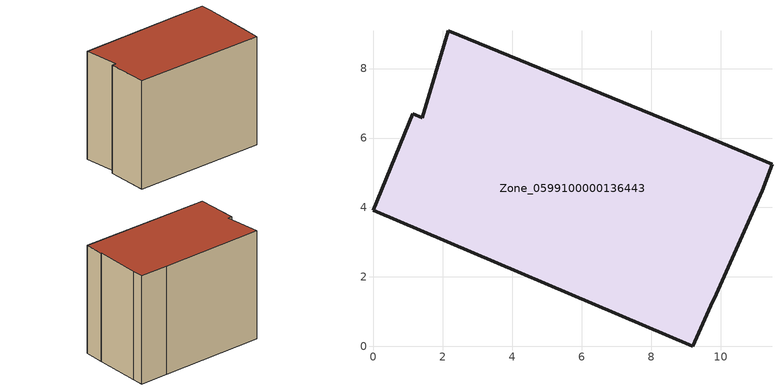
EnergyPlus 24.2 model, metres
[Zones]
Zone_0599100000136443
 floor ground (C_G): 0,3.92 1.14,6.7 1.4,6.58 2.16,9.09 9.5,6.09 11.48,5.25 11.19,4.49 9.81,1.37 9.78,1.29 9.2,0 z0.13
 wall outside (C_F): 11.48,5.25 9.5,6.09 2.16,9.09 1.4,6.58 1.14,6.7 0,3.92 9.2,0 9.78,1.29 9.81,1.37 11.19,4.49 11.48,5.25 z0.13:8.28
 roof outside (C_R): 1.14,6.7 0,3.92 9.2,0 9.78,1.29 9.81,1.37 11.19,4.49 11.48,5.25 9.5,6.09 2.16,9.09 1.4,6.58 z8.28
[BUILDING]
Pand.0599100000136443: North Axis=0; Terrain=City; Loads Convergence Tolerance Value=0.04; Temperature Convergence Tolerance Value=0.4; Solar Distribution=FullExterior; Maximum Number of Warmup Days=25; Minimum Number of Warmup Days=1
[Site:Location]
Rotterdam.The.Hague.AP_ZH_NLD Design_Conditions: Latitude=51.96; Longitude=4.45; Time Zone=1; Elevation=-4.5
[SITE:GROUNDTEMPERATURE:BUILDINGSURFACE]
18, 18, 18, 18, 18, 18, 18, 18, 18, 18, 18, 18
[MATERIAL] Thermal Absorptance=0.9; Solar Absorptance=0.7; Visible Absorptance=0.7
Name | Roughness | Thickness | Conductivity | Density | Specific Heat
G.TI.1946 | MediumSmooth | 0.15 | 1 | 540 | 1210
F.TI.1946 | Rough | 0.3 | 0.857143 | 1920 | 840
R.TI.1946 | MediumRough | 0.2 | 0.1 | 1500 | 1000
[CONSTRUCTION]
C_G: G.TI.1946
C_F: F.TI.1946
C_R: R.TI.1946
[ZONE]
Zone_0599100000136443: Type=1; Multiplier=1; Ceiling Height=Autocalculate; Volume=Autocalculate; Floor Area=autocalculate; Part of Total Floor Area=Yes
[ZONEINFILTRATION:DESIGNFLOWRATE]
Infil_Zone_0599100000136443: Zone or ZoneList or Space or SpaceList=Zone_0599100000136443; Schedule=AlwaysOn; Design Flow Rate Calculation Method=Flow/Area; Flow Rate per Floor Area=0.003; Constant Term Coefficient=1; Temperature Term Coefficient=0; Velocity Term Coefficient=0; Velocity Squared Term Coefficient=0
[HVACTEMPLATE:ZONE:IDEALLOADSAIRSYSTEM]
Zone_0599100000136443: Maximum Heating Supply Air Temperature=50; Minimum Cooling Supply Air Temperature=13; Maximum Heating Supply Air Humidity Ratio=0.0156; Minimum Cooling Supply Air Humidity Ratio=0.0077; Heating Limit=NoLimit; Cooling Limit=NoLimit; Dehumidification Control Type=ConstantSensibleHeatRatio; Cooling Sensible Heat Ratio=0.7; Dehumidification Setpoint=60; Humidification Control Type=None; Humidification Setpoint=30; Outdoor Air Method=None; Outdoor Air Flow Rate per Person=0.00944; Outdoor Air Flow Rate per Zone Floor Area=0; Outdoor Air Flow Rate per Zone=0; Demand Controlled Ventilation Type=None; Outdoor Air Economizer Type=NoEconomizer; Heat Recovery Type=None; Sensible Heat Recovery Effectiveness=0.7; Latent Heat Recovery Effectiveness=0.65
[ZONECONTROL:THERMOSTAT]
ThermostatControl_Zone_0599100000136443: Zone or ZoneList=Zone_0599100000136443; Control Type Schedule=DualSetpointControlType; Control 1=Thermostat_Zone_0599100000136443; Temperature Difference Between Cutout And Setpoint=0
[THERMOSTATSETPOINT:DUALSETPOINT]
Thermostat_Zone_0599100000136443: Heating Setpoint Temperature Schedule=HeatingSetpoint_Zone_0599100000136443; Cooling Setpoint Temperature Schedule=CoolingSetpoint_Zone_0599100000136443
[SCHEDULE:COMPACT]
HeatingSetpoint_Zone_0599100000136443: Through: 12/31, For: AllDays, Until: 24:00, 21
CoolingSetpoint_Zone_0599100000136443: Through: 12/31, For: AllDays, Until: 24:00, 24
DualSetpointControlType: Through: 12/31, For: AllDays, Until: 24:00, 4
AlwaysOn: Through: 12/31, For: AllDays, Until: 24:00, 1
